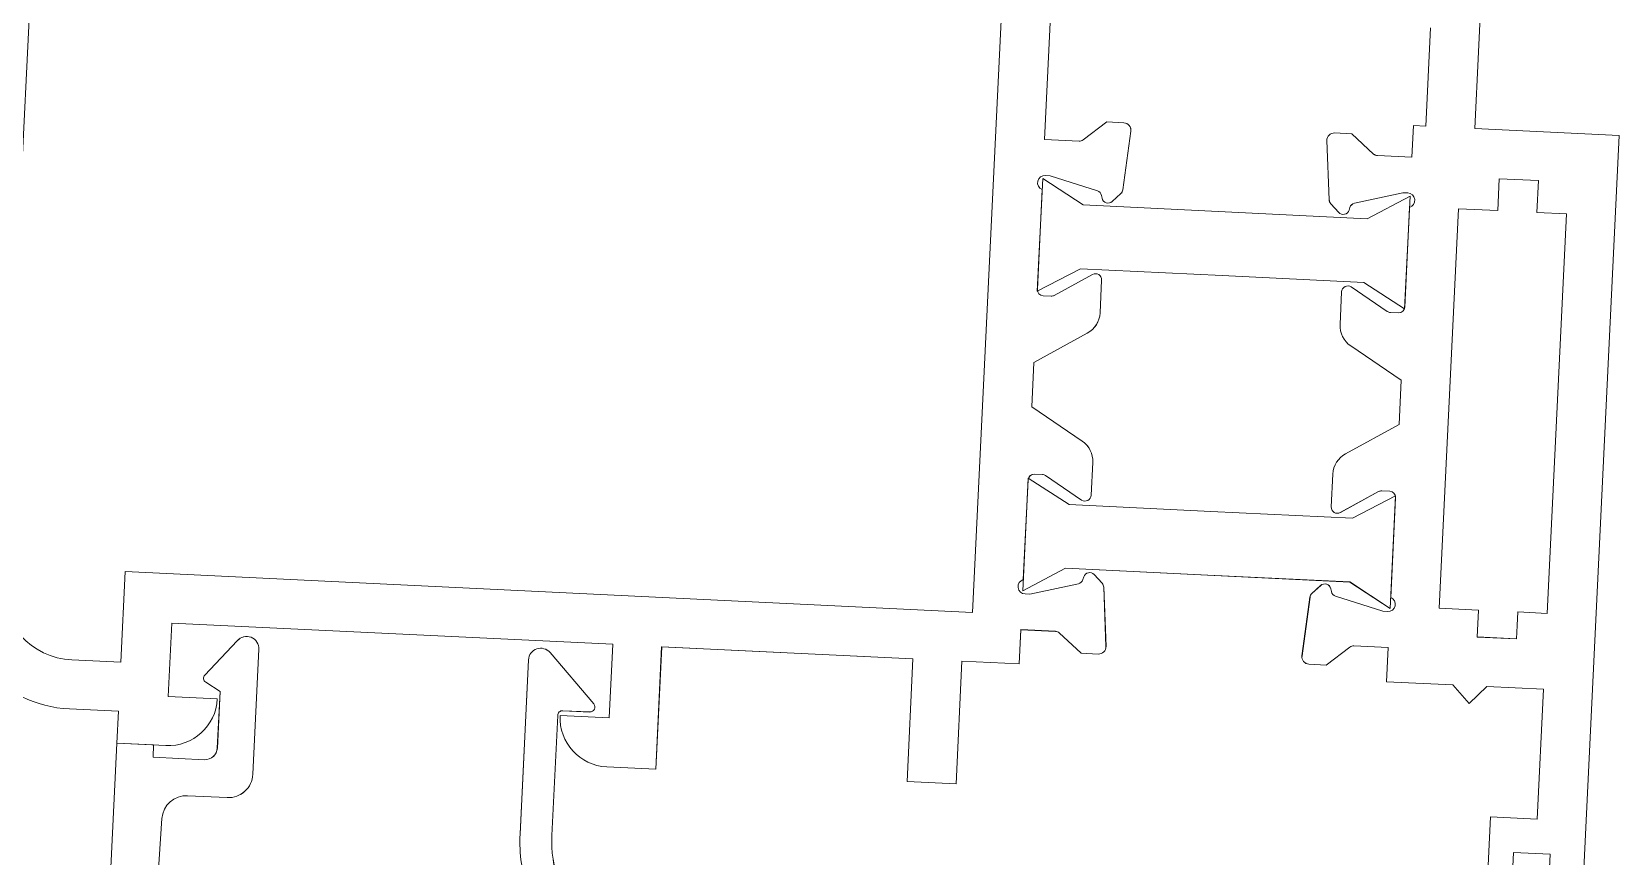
# Model space of a CAD drawing. Header units: millimetres. Extents: x 26282 to 30760, y 1404 to 4574.
# Drawn here: x 29210.07 to 29216.55, y 2839.67 to 2843.03 of the extents above; entities that cross this region are included whole.
import ezdxf

# ---------------------------------------------------------------- set-up
doc = ezdxf.new("R2010")
doc.units = ezdxf.units.MM
doc.header["$LTSCALE"] = 0.25
doc.linetypes.add('DIVIDE', pattern=[1.25, 0.5, -0.25, 0, -0.25, 0, -0.25])
for name, color, linetype, lineweight in [('AB-DUV', 4, 'Continuous', 50), ('DOĞRAMA', 30, 'Continuous', 20), ('SECTION LINE (3RDF)', 40, 'DIVIDE', 25)]:
    doc.layers.add(name, color=color, linetype=linetype, lineweight=lineweight)

# ---------------------------------------------------------------- blocks, each defined once
blk = doc.blocks.new('CHD60E28', base_point=(0, -82.8))
at = {"color": 1, "linetype": 'Continuous'}
blk.add_line((58, -22), (60, -22), dxfattribs=at)
at = {"color": 40, "linetype": 'Continuous'}
for points in [[(1.4, -10.3), (1.4, -20.3), (2.9, -20.3), (2.9, -18.3)], [(5.9, -59.099999), (5.9, -49.7), (0, -49.7), (0, -49.7), (0, -24.85), (0, 0)]]:
    blk.add_lwpolyline(points, dxfattribs=at)
for points in [[(3.9, -18.3), (3.9, -21.7), (2, -21.7), (2, -27), (4.305342, -27), (5, -26.28066), (5.694659, -27), (8.4, -27), (8.4, -28.4), (9.809008, -28.4, 0.176327), (9.969705, -28.341511), (10.9, -27.5609), (11.6, -27.5609, -0.43976), (11.898858, -27.887046), (11.688329, -30.293409, -0.176327), (11.616057, -30.448396), (11.276777, -30.787677, -0.577351), (10.858518, -30.675605), (10.827653, -30.560412, 0.267949), (10.650876, -30.383636), (8.7, -29.8609), (8.5, -29.8609, 0.842899), (8.4, -30.443742), (8.4, -34.5109, 0.414213), (8.65, -34.7609), (8.971194, -34.7609, 0.137838), (9.101447, -34.724288), (10.619748, -33.797512, -0.585341), (11, -34.0109), (11, -35.347384, -0.261351), (10.521011, -36.200935), (8.4, -37.495605), (8.4, -39.304394), (10.52101, -40.599064, -0.261351), (11.000001, -41.452615), (11, -42.789099, -0.585341), (10.619748, -43.002487), (9.101446, -42.075712, 0.137838), (8.971194, -42.0391), (8.65, -42.039099, 0.414213), (8.399999, -42.2891), (8.4, -46.356257, 0.842899), (8.5, -46.939099), (8.7, -46.939099), (10.650876, -46.416364, 0.267949), (10.827654, -46.239588), (10.858519, -46.124395, -0.577351), (11.276776, -46.012322), (11.616057, -46.351603, -0.176327), (11.688329, -46.50659), (11.898859, -48.912953, -0.43976), (11.6, -49.2391), (10.9, -49.239099), (9.969705, -48.458489, 0.176327), (9.809008, -48.4), (8.4, -48.4), (8.4, -49.7), (7.9, -49.7), (7.9, -53.705341)], [(23.4, -58.799999), (23.4, -48.4), (21.990993, -48.4, 0.176327), (21.830296, -48.458489), (20.9, -49.239099), (20.2, -49.239099, -0.43976), (19.901142, -48.912953), (20.111671, -46.506591, -0.176327), (20.183943, -46.351603), (20.523224, -46.012323, -0.577351), (20.941481, -46.124395), (20.972347, -46.239587, 0.267949), (21.149124, -46.416364), (23.1, -46.939099), (23.3, -46.939099, 0.842899), (23.4, -46.356257), (23.4, -42.289099, 0.414213), (23.149999, -42.0391), (22.828807, -42.039099, 0.137838), (22.698554, -42.075711), (21.180253, -43.002487, -0.585341), (20.799999, -42.7891), (20.8, -41.452615, -0.261351), (21.278991, -40.599064), (23.4, -39.304394), (23.4, -37.495605), (21.278991, -36.200935, -0.261351), (20.800001, -35.347385), (20.8, -34.0109, -0.585341), (21.180252, -33.797512), (22.698554, -34.724288, 0.137838), (22.828807, -34.760901), (23.15, -34.7609, 0.414213), (23.4, -34.5109), (23.4, -30.443743, 0.842899), (23.3, -29.860899), (23.1, -29.8609), (21.149124, -30.383636, 0.267949), (20.972348, -30.560413), (20.941482, -30.675605, -0.577351), (20.523223, -30.787677), (20.183943, -30.448396, -0.176327), (20.111672, -30.293408), (19.901142, -27.887047, -0.43976), (20.199999, -27.5609), (20.9, -27.5609), (21.830296, -28.341511, 0.176327), (21.990993, -28.4), (23.4, -28.4), (23.4, -27), (25.74, -27), (25.74, -22), (27.74, -22), (27.74, -27), (38, -27), (38, -22), (40, -22, -0.414213), (42, -23.999999), (40, -24), (40, -27), (58, -27), (58, -24), (56, -24, -0.414213), (58, -21.999999), (60, -22), (60, -23.30168), (62, -23.30168, -0.414213), (67, -28.30168)]]:
    blk.add_lwpolyline(points, format="xyb", dxfattribs=at)
blk.add_lwpolyline([(65, -43.55084), (65, -28.301681, 0.414213), (62, -25.301681), (60, -25.30168), (60, -29), (25.4, -29), (25.4, -58.8), (29.864701, -58.8), (32.462777, -63.3), (38, -63.3), (38, -58.8), (65, -58.8), (65, -43.55084)], format="xyb", close=True, dxfattribs=at)
blk.add_lwpolyline([(3.2, -29.55), (3.2, -30.1), (2, -30.1), (2, -46.4), (3.2, -46.4), (3.2, -47.7), (4.8, -47.7), (4.8, -46.4), (6.4, -46.4), (6.4, -30.1), (4.8, -30.1), (4.8, -29), (3.2, -29), (3.2, -29.55)], close=True, dxfattribs=at)
at = {"color": 4, "linetype": 'Continuous'}
for points in [[(10.113, -33.587833), (8.4, -34.587833), (8.4, -29.987833), (10.1, -30.987833), (15.9, -30.987833), (21.7, -30.987833), (23.4, -29.987833), (23.4, -34.587833), (21.687, -33.587833), (15.9, -33.587833), (10.113, -33.587833)], [(10.113, -43.212166), (8.4, -42.212166), (8.4, -46.812166), (10.1, -45.812166), (15.9, -45.812166), (21.7, -45.812166), (23.4, -46.812166), (23.4, -42.212166), (21.687, -43.212166), (15.9, -43.212166), (10.113, -43.212166)]]:
    blk.add_lwpolyline(points, close=True, dxfattribs=at)
blk = doc.blocks.new('CHD10-3111', base_point=(3855.389827, -8975.811796))
at = {"color": 40, "linetype": 'Continuous'}
blk.add_lwpolyline([(3855.389827, -8949.111796), (3879.389827, -8949.111796), (3879.389827, -8971.111796), (3877.889827, -8971.111796), (3877.889827, -8970.611796), (3875.789827, -8970.611796, 0.414276), (3875.289827, -8971.111902), (3875.289827, -8973.411796), (3875.891113, -8973.764938, -0.44986), (3875.948899, -8974.058621), (3874.687602, -8975.51474, -0.717959), (3873.789827, -8975.211796), (3873.789827, -8970.111796, -0.414242), (3874.789923, -8969.111796), (3876.40713, -8969.111796, 0.409111), (3877.406977, -8968.129248), (3877.703866, -8951.120522, 0.419335), (3877.203942, -8950.611796), (3858.289827, -8950.611796, 0.414214), (3857.789827, -8951.111796), (3857.789827, -8954.510299, 0.096347), (3857.826278, -8954.697709), (3862.331086, -8965.847499, -0.096289), (3862.789827, -8968.20752), (3862.789827, -8975.311796, -0.679855), (3861.925103, -8975.653814), (3860.044019, -8973.648631, -0.65679), (3860.189935, -8973.311796), (3861.289827, -8973.311796, 0.414214), (3861.489827, -8973.111796), (3861.489827, -8968.20752, 0.096295), (3861.125704, -8966.334383), (3856.526235, -8954.950297, -0.096289), (3856.489827, -8954.762994), (3856.489827, -8952.011796), (3855.389827, -8952.011796), (3855.389827, -8949.111796)], format="xyb", close=True, dxfattribs=at)
blk = doc.blocks.new('A$C74C11A8A')
at = {"layer": 'DOĞRAMA', "color": 155, "rotation": 90}
for name, p in [('CHD60E28', (696.083, 51.945)), ('CHD10-3111', (639.983, 87.945))]:
    blk.add_blockref(name, p, dxfattribs=at)
blk = doc.blocks.new('A$C187D15ED')
at = {"layer": 'SECTION LINE (3RDF)', "xscale": 0.0999999999999993, "yscale": 0.0999999999999993, "zscale": 0.0999999999999993, "rotation": 87.23356812257782}
blk.add_blockref('A$C74C11A8A', (9648.1117, 2571.1115), dxfattribs=at)
blk.add_blockref('A$C74C11A8A', (9648.1117, 2571.1115), dxfattribs=at)

msp = doc.modelspace()

# ---------------------------------------------------------------- block references
at = {"layer": 'AB-DUV', "ltscale": 100}
msp.add_blockref('A$C187D15ED', (19570.4239, 205.0275, 5.1264), dxfattribs=at)

# ---------------------------------------------------------------- next in the draw order: linework, layer by layer
at = {"layer": 'DOĞRAMA', "color": 1, "linetype": 'Continuous'}
msp.add_line((29210.6201, 2840.1239, 5.1264), (29210.4204, 2840.1336, 5.1264), dxfattribs=at)
at = {"layer": 'DOĞRAMA', "color": 40, "linetype": 'Continuous', "elevation": 5.1264}
msp.add_lwpolyline([(29210.025, 2842.3103), (29209.9514, 2840.7871, 0.414213), (29210.2365, 2840.473), (29210.4363, 2840.4634), (29210.4541, 2840.8328), (29213.9101, 2840.6658), (29214.0539, 2843.6423), (29213.608, 2843.6638), (29213.3702, 2844.1258), (29212.8171, 2844.1526), (29212.7954, 2843.7031), (29210.0986, 2843.8334), (29210.025, 2842.3103)], format="xyb", close=True, dxfattribs=at)
for points in [[(29214.2537, 2843.6326), (29214.2035, 2842.5938), (29214.3442, 2842.587, 0.176327), (29214.3606, 2842.5921), (29214.4573, 2842.6656), (29214.5272, 2842.6622, -0.43976), (29214.5555, 2842.6282), (29214.5228, 2842.3889, -0.176327), (29214.5149, 2842.3737), (29214.4793, 2842.3415, -0.577351), (29214.4381, 2842.3547), (29214.4356, 2842.3663, 0.267949), (29214.4188, 2842.3848), (29214.2264, 2842.4465), (29214.2064, 2842.4474, 0.842899), (29214.1936, 2842.3897), (29214.174, 2841.9835, 0.414213), (29214.1978, 2841.9573), (29214.2299, 2841.9557, 0.137838), (29214.243, 2841.9588), (29214.3992, 2842.044, -0.585341), (29214.4361, 2842.0209), (29214.4297, 2841.8874, -0.261351), (29214.3777, 2841.8044), (29214.1596, 2841.6853), (29214.1509, 2841.5047), (29214.3565, 2841.3651, -0.261351), (29214.4002, 2841.2776), (29214.3938, 2841.1441, -0.585341), (29214.3547, 2841.1246), (29214.2076, 2841.2245, 0.137838), (29214.1947, 2841.2288), (29214.1627, 2841.2303, 0.414213), (29214.1365, 2841.2066), (29214.1168, 2840.8003, 0.842899), (29214.124, 2840.7416), (29214.144, 2840.7406), (29214.3414, 2840.7834, 0.267949), (29214.3599, 2840.8002), (29214.3635, 2840.8116, -0.577351), (29214.4058, 2840.8208), (29214.4381, 2840.7853, -0.176327), (29214.4446, 2840.7694), (29214.454, 2840.5281, -0.43976), (29214.4226, 2840.4969), (29214.3526, 2840.5003), (29214.2635, 2840.5828, 0.176327), (29214.2477, 2840.5894), (29214.107, 2840.5962), (29214.1002, 2840.4563), (29213.8665, 2840.4676), (29213.8424, 2839.9682), (29213.6426, 2839.9779), (29213.6667, 2840.4773), (29212.6419, 2840.5268), (29212.6178, 2840.0274), (29212.418, 2840.037, -0.414213), (29212.2279, 2840.2465), (29212.4277, 2840.2368), (29212.4422, 2840.5365), (29210.6443, 2840.6233), (29210.6298, 2840.3237), (29210.8295, 2840.314, -0.414213), (29210.6201, 2840.1239), (29210.4204, 2840.1336), (29210.4266, 2840.2636), (29210.2269, 2840.2732, -0.414213), (29209.7516, 2840.7968)], [(29216.006, 2839.4932), (29216.0224, 2839.8328), (29216.2121, 2839.8237), (29216.2377, 2840.3531), (29216.0075, 2840.3642), (29215.9346, 2840.2957), (29215.8687, 2840.3709), (29215.5985, 2840.3839), (29215.6052, 2840.5238), (29215.4645, 2840.5306, 0.176327), (29215.4482, 2840.5255), (29215.3515, 2840.452), (29215.2816, 2840.4554, -0.43976), (29215.2533, 2840.4894), (29215.2859, 2840.7288, -0.176327), (29215.2939, 2840.7439), (29215.3294, 2840.7762, -0.577351), (29215.3707, 2840.7629), (29215.3732, 2840.7513, 0.267949), (29215.39, 2840.7328), (29215.5823, 2840.6711), (29215.6023, 2840.6702, 0.842899), (29215.6151, 2840.7279), (29215.6347, 2841.1342, 0.414213), (29215.611, 2841.1603), (29215.5789, 2841.1619, 0.137838), (29215.5657, 2841.1589), (29215.4096, 2841.0736, -0.585341), (29215.3726, 2841.0968), (29215.3791, 2841.2303, -0.261351), (29215.431, 2841.3132), (29215.6491, 2841.4323), (29215.6579, 2841.6129), (29215.4523, 2841.7525, -0.261351), (29215.4085, 2841.8401), (29215.415, 2841.9736, -0.585341), (29215.454, 2841.993), (29215.6012, 2841.8931, 0.137838), (29215.614, 2841.8889), (29215.6461, 2841.8873, 0.414213), (29215.6723, 2841.9111), (29215.6919, 2842.3173, 0.842899), (29215.6847, 2842.376), (29215.6647, 2842.377), (29215.4674, 2842.3342, 0.267949), (29215.4489, 2842.3174), (29215.4452, 2842.306, -0.577351), (29215.4029, 2842.2968), (29215.3706, 2842.3324, -0.176327), (29215.3642, 2842.3482), (29215.3548, 2842.5896, -0.43976), (29215.3862, 2842.6207), (29215.4561, 2842.6173), (29215.5453, 2842.5349, 0.176327), (29215.561, 2842.5282), (29215.7018, 2842.5214), (29215.708, 2842.6513), (29215.758, 2842.6489), (29215.7773, 2843.0489)], [(29210.3142, 2837.9361), (29210.4204, 2840.1336), (29210.5702, 2840.1263), (29210.5678, 2840.0764), (29210.7775, 2840.0663, 0.414276), (29210.8299, 2840.1138), (29210.841, 2840.3435), (29210.7826, 2840.3817, -0.44986), (29210.7783, 2840.4113), (29210.9113, 2840.5507, -0.717959), (29210.9995, 2840.5161), (29210.9749, 2840.0067, -0.414242), (29210.8702, 2839.9116), (29210.7086, 2839.9194, 0.409111), (29210.604, 2839.8261), (29210.4923, 2838.1286, 0.419335)], [(29212.0988, 2839.5254, -0.096289), (29212.0644, 2839.7634), (29212.0987, 2840.473, -0.679855), (29212.1867, 2840.5029), (29212.3649, 2840.2936, -0.65679), (29212.3487, 2840.2606), (29212.2389, 2840.266, 0.414214), (29212.2179, 2840.2469), (29212.1943, 2839.7571, 0.096295), (29212.2216, 2839.5682)]]:
    msp.add_lwpolyline(points, format="xyb", dxfattribs=at)
for points in [[(29216.0031, 2843.5781), (29215.9577, 2842.6392), (29216.5471, 2842.6108), (29216.5471, 2842.6108), (29216.4271, 2840.1286), (29216.3072, 2837.6465)], [(29216.2171, 2838.6821), (29216.2653, 2839.6809), (29216.1155, 2839.6882), (29216.1058, 2839.4884)]]:
    msp.add_lwpolyline(points, dxfattribs=at)
at = {"layer": 'DOĞRAMA', "color": 4, "linetype": 'Continuous', "elevation": 5.1264}
for points in [[(29215.5056, 2842.0115), (29215.6719, 2841.9034), (29215.6941, 2842.3628), (29215.5195, 2842.2712), (29214.9401, 2842.2992), (29214.3608, 2842.3272), (29214.1958, 2842.4352), (29214.1736, 2841.9758), (29214.3496, 2842.0674), (29214.9276, 2842.0395), (29215.5056, 2842.0115)], [(29215.4592, 2841.0502), (29215.6351, 2841.1418), (29215.6129, 2840.6824), (29215.4479, 2840.7905), (29214.8686, 2840.8185), (29214.2893, 2840.8465), (29214.1146, 2840.7548), (29214.1368, 2841.2142), (29214.3031, 2841.1061), (29214.8811, 2841.0782), (29215.4592, 2841.0502)]]:
    msp.add_lwpolyline(points, close=True, dxfattribs=at)
at = {"layer": 'DOĞRAMA', "color": 40, "linetype": 'Continuous', "elevation": 5.1264}
msp.add_lwpolyline([(29216.1302, 2840.6135), (29216.1328, 2840.6685), (29216.2527, 2840.6627), (29216.3314, 2842.2908), (29216.2115, 2842.2966), (29216.2178, 2842.4264), (29216.058, 2842.4342), (29216.0517, 2842.3043), (29215.8919, 2842.312), (29215.8132, 2840.6839), (29215.973, 2840.6762), (29215.9677, 2840.5663), (29216.1275, 2840.5586), (29216.1302, 2840.6135)], close=True, dxfattribs=at)

doc.saveas('drawing.dxf')
